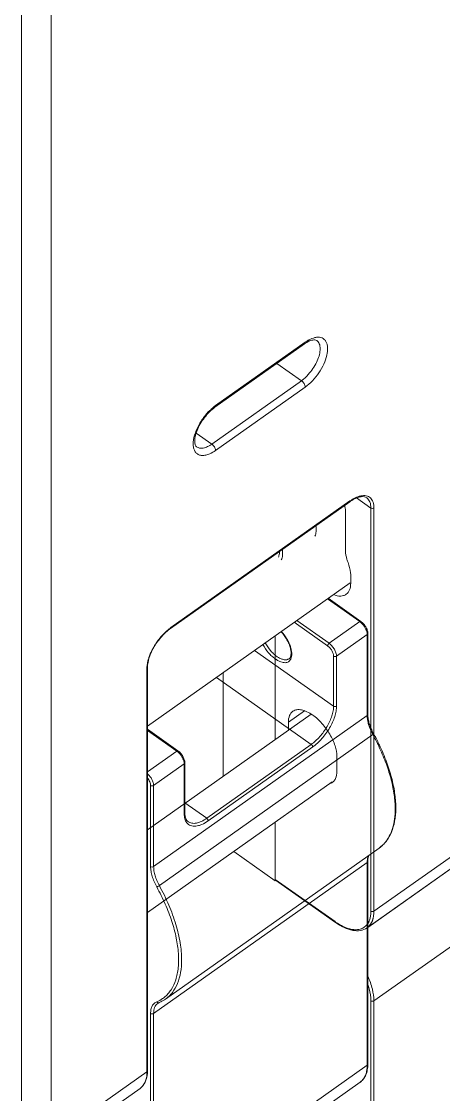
# Model space of a CAD drawing. Header units: millimetres. Extents: x 0 to 9253, y 0 to 2730.
# Drawn here: x 8893.1 to 8933.1, y 1182.8 to 1284.4 of the extents above; entities that cross this region are included whole.
import ezdxf

# ---------------------------------------------------------------- set-up
doc = ezdxf.new("R2010")
doc.units = ezdxf.units.MM
doc.layers.get('0').update_dxf_attribs({"lineweight": 13})

msp = doc.modelspace()

# ---------------------------------------------------------------- linework, layer by layer
at = {"color": 7, "linetype": 'Continuous'}
for p, q in [((8893.14, 1538.48), (8893.14, 1175.73)), ((8893.14, 1538.48), (8893.14, 1175.73)), ((8895.97, 1178.56), (8895.97, 1535.65)), ((8895.97, 1535.65), (8895.97, 1178.56)), ((8895.97, 1535.65), (8895.97, 1178.56)), ((8911.53, 1248.04), (8920.01, 1254.04)), ((8911.53, 1248.04), (8920.01, 1254.04)), ((8911.46, 1247.88), (8919.95, 1253.88)), ((8911.46, 1247.88), (8919.95, 1253.88)), ((8919.66, 1250.4), (8917.34, 1252.04)), ((8919.66, 1250.4), (8917.34, 1252.04)), ((8911.17, 1244.4), (8919.66, 1250.4)), ((8911.17, 1244.4), (8919.66, 1250.4)), ((8920.01, 1249.8), (8911.53, 1243.8)), ((8920.01, 1249.8), (8911.53, 1243.8)), ((8909.7, 1245.44), (8911.17, 1244.4)), ((8909.7, 1245.44), (8911.17, 1244.4)), ((8907.26, 1226.94), (8924.23, 1238.94)), ((8907.26, 1226.94), (8924.23, 1238.94)), ((8907.28, 1227.01), (8924.25, 1239.01)), ((8907.28, 1227.01), (8924.25, 1239.01)), ((8924.88, 1239.3), (8926.23, 1238.34)), ((8926.23, 1238.34), (8924.88, 1239.3)), ((8923.83, 1237.92), (8923.83, 1234.31)), ((8923.83, 1234.31), (8923.83, 1237.92)), ((8926.23, 1200.16), (8926.23, 1238.34)), ((8926.23, 1217.49), (8926.23, 1238.34)), ((8926.52, 1238.34), (8926.52, 1200.16)), ((8926.52, 1238.34), (8926.52, 1216.91)), ((8924.32, 1231.21), (8924.32, 1231.92)), ((8924.32, 1231.92), (8924.32, 1231.21)), ((8905.08, 1217.69), (8924.28, 1231.27)), ((8905.08, 1217.69), (8924.28, 1231.27)), ((8925.17, 1227.58), (8922.12, 1229.74)), ((8922.19, 1229.79), (8925.29, 1227.6)), ((8919.22, 1227.69), (8922.27, 1225.53)), ((8922.13, 1225.28), (8918.98, 1227.52)), ((8922.27, 1225.53), (8925.17, 1227.58)), ((8925.87, 1226.49), (8925.85, 1226.61)), ((8917.18, 1216.44), (8917.18, 1226.25)), ((8925.88, 1226.37), (8922.98, 1224.32)), ((8925.88, 1226.37), (8925.87, 1226.49)), ((8925.88, 1218.68), (8925.88, 1226.37)), ((8925.94, 1226.47), (8925.94, 1218.78)), ((8915.22, 1224.86), (8922.7, 1219.58)), ((8922.7, 1219.58), (8922.7, 1224.32)), ((8922.98, 1224.32), (8922.98, 1219.58)), ((8905.02, 1184.96), (8905.02, 1223.14)), ((8905.02, 1184.96), (8905.02, 1223.14)), ((8905.08, 1223.24), (8905.08, 1185.06)), ((8905.08, 1223.24), (8905.08, 1185.06)), ((8912.23, 1222.75), (8912.23, 1212.94)), ((8920.58, 1215.96), (8911.6, 1222.3)), ((8905.08, 1207.88), (8920.56, 1218.83)), ((8905.66, 1204.38), (8925.88, 1218.68)), ((8919.95, 1219.14), (8918.42, 1218.06)), ((8918.42, 1217.32), (8918.42, 1218.06)), ((8907.96, 1215.35), (8905.08, 1217.39)), ((8907.85, 1215.33), (8905.08, 1217.28)), ((8906.2, 1202.58), (8926.42, 1216.88)), ((8910.68, 1208.96), (8920.58, 1215.96)), ((8920.72, 1215.72), (8910.82, 1208.72)), ((8905.08, 1213.37), (8907.85, 1215.33)), ((8923.02, 1214.81), (8923.02, 1213.4)), ((8908.56, 1214.12), (8905.66, 1212.07)), ((8908.55, 1214.24), (8908.52, 1214.36)), ((8908.56, 1214.12), (8908.55, 1214.24)), ((8908.56, 1209.38), (8908.56, 1214.12)), ((8908.61, 1209.48), (8908.61, 1214.22)), ((8905.08, 1200.04), (8922.57, 1212.41)), ((8905.37, 1204.38), (8905.37, 1212.07)), ((8905.66, 1212.07), (8905.66, 1204.38)), ((8908.61, 1210.42), (8910.68, 1208.96)), ((8917.18, 1203.02), (8917.18, 1208.6)), ((8926.52, 1200.16), (8935.57, 1206.56)), ((8926.52, 1200.16), (8935.57, 1206.56)), ((8927.01, 1206.13), (8906.78, 1191.83)), ((8917.18, 1203.02), (8913.24, 1205.81)), ((8935.57, 1205.44), (8925.87, 1198.58)), ((8935.57, 1205.44), (8925.94, 1198.63)), ((8926.23, 1200.16), (8926.23, 1205.59)), ((8926.52, 1205.79), (8926.52, 1200.16)), ((8925.88, 1204.78), (8905.66, 1190.48)), ((8925.88, 1185.57), (8925.88, 1204.78)), ((8925.94, 1204.88), (8925.94, 1185.67)), ((8917.18, 1203.17), (8922.84, 1199.17)), ((8917.24, 1203.06), (8917.18, 1203.02)), ((8922.87, 1199.1), (8917.21, 1203.1)), ((8935.57, 1198.07), (8926.52, 1191.67)), ((8926.23, 1145.71), (8926.23, 1191.67)), ((8926.52, 1145.71), (8926.52, 1191.67)), ((8905.37, 1171.27), (8905.37, 1190.48)), ((8905.66, 1190.48), (8905.66, 1171.27)), ((8905.02, 1184.96), (8895.97, 1178.56)), ((8895.97, 1178.56), (8905.02, 1184.96)), ((8905.66, 1171.27), (8925.88, 1185.57)), ((8925.23, 1183.98), (8905.08, 1169.73)), ((8904.37, 1183.38), (8895.32, 1176.98)), ((8904.37, 1183.38), (8895.32, 1176.98))]:
    msp.add_line(p, q, dxfattribs=at)
for centre, radius, start, end in [((8924.37, 1226.45), 1.39, 51.5287, 54.6815), ((8924.29, 1226.34), 1.53, 49.1041, 51.528), ((8918.77, 1226.29), 2.75, 234.7268, 237.1111), ((8918.77, 1226.33), 2.5, 234.7268, 237.1111), ((8907.36, 1223.14), 2.34, 177.5332, 179.9788), ((8907.36, 1223.14), 2.34, 177.5332, 179.9788), ((8931.35, 1219.58), 5.62, 208.3335, 208.7004), ((8907.05, 1214.2), 1.39, 51.5287, 54.6815), ((8906.96, 1214.09), 1.53, 49.1041, 51.528), ((8909.49, 1209.07), 0.879, 216.2518, 219.8854), ((8925.3, 1208.55), 2.95, 305.2697, 312.1332), ((8925.26, 1208.6), 3.02, 312.1387, 316.4362), ((8925.2, 1208.65), 3.1, 316.4328, 319.191), ((8927.9, 1204.78), 2.02, 177.0616, 180.0123), ((8926.35, 1204.13), 6.08, 234.7349, 235.2772), ((8924.51, 1185.01), 1.26, 305.2726, 312.2107)]:
    msp.add_arc(centre, radius, start, end, dxfattribs=at)
for points, knots in [([(8921.1, 1254.21), (8921, 1254.28), (8920.71, 1254.27), (8920.33, 1254.13), (8920.08, 1253.97), (8919.95, 1253.88)], [0, 0, 0, 0, 0.306916, 0.609388, 1, 1, 1, 1]), ([(8921.1, 1254.21), (8921, 1254.28), (8920.71, 1254.27), (8920.33, 1254.13), (8920.08, 1253.97), (8919.95, 1253.88)], [0, 0, 0, 0, 0.306916, 0.609388, 1, 1, 1, 1]), ([(8919.95, 1253.88), (8919.96, 1253.89), (8920, 1253.93), (8920.01, 1253.99), (8920.01, 1254.04)], [0, 0, 0, 0, 0.221722, 1, 1, 1, 1]), ([(8919.95, 1253.88), (8919.96, 1253.89), (8920, 1253.93), (8920.01, 1253.99), (8920.01, 1254.04)], [0, 0, 0, 0, 0.221722, 1, 1, 1, 1]), ([(8920.01, 1249.8), (8920.26, 1249.97), (8920.73, 1250.39), (8921.32, 1251.13), (8921.79, 1251.94), (8922.08, 1252.76), (8922.16, 1253.4), (8922.09, 1253.85), (8921.99, 1254.11), (8921.83, 1254.32), (8921.54, 1254.51), (8921.26, 1254.53), (8921.08, 1254.51)], [0, 0, 0, 0, 0.148763, 0.308556, 0.466822, 0.611449, 0.733156, 0.784455, 0.829994, 0.871551, 0.911886, 1, 1, 1, 1]), ([(8920.01, 1249.8), (8920.26, 1249.97), (8920.73, 1250.39), (8921.32, 1251.13), (8921.79, 1251.94), (8922.08, 1252.76), (8922.16, 1253.4), (8922.09, 1253.85), (8921.99, 1254.11), (8921.83, 1254.32), (8921.54, 1254.51), (8921.26, 1254.53), (8921.08, 1254.51)], [0, 0, 0, 0, 0.148763, 0.308556, 0.466822, 0.611449, 0.733156, 0.784455, 0.829994, 0.871551, 0.911886, 1, 1, 1, 1]), ([(8920.39, 1254.27), (8920.36, 1254.26), (8920.23, 1254.18), (8920.1, 1254.1), (8920.01, 1254.04)], [0, 0, 0, 0, 0.24144, 1, 1, 1, 1]), ([(8920.39, 1254.27), (8920.36, 1254.26), (8920.23, 1254.18), (8920.1, 1254.1), (8920.01, 1254.04)], [0, 0, 0, 0, 0.24144, 1, 1, 1, 1]), ([(8921.08, 1254.51), (8921.03, 1254.5), (8920.79, 1254.45), (8920.56, 1254.36), (8920.39, 1254.27)], [0, 0, 0, 0, 0.227054, 1, 1, 1, 1]), ([(8921.08, 1254.51), (8921.03, 1254.5), (8920.79, 1254.45), (8920.56, 1254.36), (8920.39, 1254.27)], [0, 0, 0, 0, 0.227054, 1, 1, 1, 1]), ([(8921.43, 1253.42), (8921.43, 1253.58), (8921.39, 1253.88), (8921.21, 1254.13), (8921.1, 1254.21)], [0, 0, 0, 0, 0.549302, 1, 1, 1, 1]), ([(8921.43, 1253.42), (8921.43, 1253.58), (8921.39, 1253.88), (8921.21, 1254.13), (8921.1, 1254.21)], [0, 0, 0, 0, 0.549302, 1, 1, 1, 1]), ([(8920.43, 1251.13), (8920.73, 1251.48), (8921.09, 1252.05), (8921.37, 1252.85), (8921.43, 1253.24), (8921.43, 1253.42)], [0, 0, 0, 0, 0.540837, 0.787063, 1, 1, 1, 1]), ([(8920.43, 1251.13), (8920.73, 1251.48), (8921.09, 1252.05), (8921.37, 1252.85), (8921.43, 1253.24), (8921.43, 1253.42)], [0, 0, 0, 0, 0.540837, 0.787063, 1, 1, 1, 1]), ([(8919.66, 1250.4), (8919.73, 1250.45), (8920.01, 1250.66), (8920.26, 1250.92), (8920.43, 1251.13)], [0, 0, 0, 0, 0.236629, 1, 1, 1, 1]), ([(8919.66, 1250.4), (8919.73, 1250.45), (8920.01, 1250.66), (8920.26, 1250.92), (8920.43, 1251.13)], [0, 0, 0, 0, 0.236629, 1, 1, 1, 1]), ([(8920.01, 1249.8), (8920.01, 1249.91), (8919.92, 1250.14), (8919.76, 1250.33), (8919.66, 1250.4)], [0, 0, 0, 0, 0.474671, 1, 1, 1, 1]), ([(8920.01, 1249.8), (8920.01, 1249.91), (8919.92, 1250.14), (8919.76, 1250.33), (8919.66, 1250.4)], [0, 0, 0, 0, 0.474671, 1, 1, 1, 1]), ([(8911.53, 1248.04), (8911.49, 1248.02), (8911.36, 1247.92), (8911.24, 1247.82), (8911.15, 1247.74)], [0, 0, 0, 0, 0.242558, 1, 1, 1, 1]), ([(8911.53, 1248.04), (8911.49, 1248.02), (8911.36, 1247.92), (8911.24, 1247.82), (8911.15, 1247.74)], [0, 0, 0, 0, 0.242558, 1, 1, 1, 1]), ([(8911.53, 1248.04), (8911.53, 1248.02), (8911.52, 1247.96), (8911.49, 1247.9), (8911.46, 1247.88)], [0, 0, 0, 0, 0.292535, 1, 1, 1, 1]), ([(8911.53, 1248.04), (8911.53, 1248.02), (8911.52, 1247.96), (8911.49, 1247.9), (8911.46, 1247.88)], [0, 0, 0, 0, 0.292535, 1, 1, 1, 1]), ([(8910.46, 1247), (8910.25, 1246.73), (8909.89, 1246.17), (8909.63, 1245.55), (8909.54, 1245.24)], [0, 0, 0, 0, 0.516685, 1, 1, 1, 1]), ([(8910.46, 1247), (8910.25, 1246.73), (8909.89, 1246.17), (8909.63, 1245.55), (8909.54, 1245.24)], [0, 0, 0, 0, 0.516685, 1, 1, 1, 1]), ([(8911.46, 1247.88), (8911.28, 1247.75), (8910.93, 1247.45), (8910.46, 1246.92), (8910.06, 1246.32), (8909.76, 1245.7), (8909.58, 1245.12), (8909.54, 1244.68), (8909.57, 1244.41), (8909.62, 1244.25), (8909.68, 1244.16), (8909.73, 1244.13)], [0, 0, 0, 0, 0.14926, 0.312368, 0.478348, 0.636636, 0.776597, 0.887642, 0.929496, 0.960794, 1, 1, 1, 1]), ([(8911.46, 1247.88), (8911.28, 1247.75), (8910.93, 1247.45), (8910.46, 1246.92), (8910.06, 1246.32), (8909.76, 1245.7), (8909.58, 1245.12), (8909.54, 1244.68), (8909.57, 1244.41), (8909.62, 1244.25), (8909.68, 1244.16), (8909.73, 1244.13)], [0, 0, 0, 0, 0.14926, 0.312368, 0.478348, 0.636636, 0.776597, 0.887642, 0.929496, 0.960794, 1, 1, 1, 1]), ([(8911.15, 1247.74), (8911.09, 1247.68), (8910.84, 1247.46), (8910.62, 1247.2), (8910.46, 1247)], [0, 0, 0, 0, 0.243118, 1, 1, 1, 1]), ([(8911.15, 1247.74), (8911.09, 1247.68), (8910.84, 1247.46), (8910.62, 1247.2), (8910.46, 1247)], [0, 0, 0, 0, 0.243118, 1, 1, 1, 1]), ([(8909.54, 1245.24), (8909.45, 1244.95), (8909.37, 1244.51), (8909.44, 1243.97), (8909.58, 1243.66), (8909.8, 1243.44), (8910.09, 1243.32), (8910.44, 1243.31), (8910.67, 1243.37), (8910.79, 1243.41)], [0, 0, 0, 0, 0.313013, 0.441168, 0.552412, 0.653754, 0.75589, 0.86914, 1, 1, 1, 1]), ([(8909.54, 1245.24), (8909.45, 1244.95), (8909.37, 1244.51), (8909.44, 1243.97), (8909.58, 1243.66), (8909.8, 1243.44), (8910.09, 1243.32), (8910.44, 1243.31), (8910.67, 1243.37), (8910.79, 1243.41)], [0, 0, 0, 0, 0.313013, 0.441168, 0.552412, 0.653754, 0.75589, 0.86914, 1, 1, 1, 1]), ([(8909.73, 1244.13), (8909.81, 1244.07), (8910.02, 1243.99), (8910.39, 1244.01), (8910.78, 1244.15), (8911.04, 1244.31), (8911.17, 1244.4)], [0, 0, 0, 0, 0.195685, 0.419998, 0.68823, 1, 1, 1, 1]), ([(8909.73, 1244.13), (8909.81, 1244.07), (8910.02, 1243.99), (8910.39, 1244.01), (8910.78, 1244.15), (8911.04, 1244.31), (8911.17, 1244.4)], [0, 0, 0, 0, 0.195685, 0.419998, 0.68823, 1, 1, 1, 1]), ([(8911.17, 1244.4), (8911.27, 1244.33), (8911.43, 1244.14), (8911.53, 1243.91), (8911.53, 1243.8)], [0, 0, 0, 0, 0.525329, 1, 1, 1, 1]), ([(8911.17, 1244.4), (8911.27, 1244.33), (8911.43, 1244.14), (8911.53, 1243.91), (8911.53, 1243.8)], [0, 0, 0, 0, 0.525329, 1, 1, 1, 1]), ([(8910.79, 1243.41), (8910.85, 1243.43), (8911.11, 1243.53), (8911.35, 1243.67), (8911.53, 1243.8)], [0, 0, 0, 0, 0.230593, 1, 1, 1, 1]), ([(8910.79, 1243.41), (8910.85, 1243.43), (8911.11, 1243.53), (8911.35, 1243.67), (8911.53, 1243.8)], [0, 0, 0, 0, 0.230593, 1, 1, 1, 1]), ([(8924.55, 1239.15), (8924.53, 1239.14), (8924.42, 1239.07), (8924.31, 1239), (8924.23, 1238.94)], [0, 0, 0, 0, 0.241421, 1, 1, 1, 1]), ([(8924.55, 1239.15), (8924.53, 1239.14), (8924.42, 1239.07), (8924.31, 1239), (8924.23, 1238.94)], [0, 0, 0, 0, 0.241421, 1, 1, 1, 1]), ([(8924.23, 1238.94), (8924.23, 1238.95), (8924.25, 1238.96), (8924.25, 1238.99), (8924.25, 1239.01)], [0, 0, 0, 0, 0.221722, 1, 1, 1, 1]), ([(8924.23, 1238.94), (8924.23, 1238.95), (8924.25, 1238.96), (8924.25, 1238.99), (8924.25, 1239.01)], [0, 0, 0, 0, 0.221722, 1, 1, 1, 1]), ([(8924.61, 1239.23), (8924.58, 1239.22), (8924.46, 1239.15), (8924.34, 1239.07), (8924.25, 1239.01)], [0, 0, 0, 0, 0.242417, 1, 1, 1, 1]), ([(8924.61, 1239.23), (8924.58, 1239.22), (8924.46, 1239.15), (8924.34, 1239.07), (8924.25, 1239.01)], [0, 0, 0, 0, 0.242417, 1, 1, 1, 1]), ([(8925.84, 1239.29), (8925.78, 1239.34), (8925.6, 1239.42), (8925.29, 1239.42), (8924.93, 1239.34), (8924.68, 1239.22), (8924.55, 1239.15)], [0, 0, 0, 0, 0.18402, 0.403585, 0.675132, 1, 1, 1, 1]), ([(8925.84, 1239.29), (8925.78, 1239.34), (8925.6, 1239.42), (8925.29, 1239.42), (8924.93, 1239.34), (8924.68, 1239.22), (8924.55, 1239.15)], [0, 0, 0, 0, 0.18402, 0.403585, 0.675132, 1, 1, 1, 1]), ([(8925.28, 1239.49), (8925.23, 1239.48), (8925, 1239.42), (8924.78, 1239.32), (8924.61, 1239.23)], [0, 0, 0, 0, 0.229867, 1, 1, 1, 1]), ([(8925.28, 1239.49), (8925.23, 1239.48), (8925, 1239.42), (8924.78, 1239.32), (8924.61, 1239.23)], [0, 0, 0, 0, 0.229867, 1, 1, 1, 1]), ([(8926.52, 1238.34), (8926.52, 1238.53), (8926.48, 1238.88), (8926.22, 1239.32), (8925.78, 1239.54), (8925.45, 1239.52), (8925.28, 1239.49)], [0, 0, 0, 0, 0.283787, 0.51903, 0.742668, 1, 1, 1, 1]), ([(8926.52, 1238.34), (8926.52, 1238.53), (8926.48, 1238.88), (8926.22, 1239.32), (8925.78, 1239.54), (8925.45, 1239.52), (8925.28, 1239.49)], [0, 0, 0, 0, 0.283787, 0.51903, 0.742668, 1, 1, 1, 1]), ([(8926.23, 1238.34), (8926.23, 1238.54), (8926.19, 1238.9), (8925.97, 1239.2), (8925.84, 1239.29)], [0, 0, 0, 0, 0.549675, 1, 1, 1, 1]), ([(8926.23, 1238.34), (8926.23, 1238.54), (8926.19, 1238.9), (8925.97, 1239.2), (8925.84, 1239.29)], [0, 0, 0, 0, 0.549675, 1, 1, 1, 1]), ([(8923.83, 1237.92), (8923.83, 1237.98), (8923.82, 1238.2), (8923.79, 1238.43), (8923.75, 1238.6)], [0, 0, 0, 0, 0.233893, 1, 1, 1, 1]), ([(8923.83, 1237.92), (8923.83, 1237.98), (8923.82, 1238.2), (8923.79, 1238.43), (8923.75, 1238.6)], [0, 0, 0, 0, 0.233893, 1, 1, 1, 1]), ([(8920.93, 1235.67), (8921, 1235.81), (8921.05, 1236.05), (8921.06, 1236.39), (8921.04, 1236.58), (8921.03, 1236.68)], [0, 0, 0, 0, 0.452442, 0.714106, 1, 1, 1, 1]), ([(8917.48, 1233.7), (8917.5, 1233.74), (8917.57, 1233.92), (8917.59, 1234.11), (8917.59, 1234.25)], [0, 0, 0, 0, 0.227357, 1, 1, 1, 1]), ([(8917.84, 1234.43), (8917.86, 1234.33), (8917.88, 1234.14), (8917.87, 1233.8), (8917.81, 1233.56), (8917.75, 1233.42)], [0, 0, 0, 0, 0.285894, 0.547558, 1, 1, 1, 1]), ([(8924.07, 1233.17), (8924.03, 1233.27), (8923.9, 1233.64), (8923.83, 1234.03), (8923.83, 1234.31)], [0, 0, 0, 0, 0.274049, 1, 1, 1, 1]), ([(8924.07, 1233.17), (8924.03, 1233.27), (8923.9, 1233.64), (8923.83, 1234.03), (8923.83, 1234.31)], [0, 0, 0, 0, 0.274049, 1, 1, 1, 1]), ([(8924.32, 1231.92), (8924.32, 1232.01), (8924.3, 1232.44), (8924.18, 1232.86), (8924.07, 1233.17)], [0, 0, 0, 0, 0.225319, 1, 1, 1, 1]), ([(8924.32, 1231.92), (8924.32, 1232.01), (8924.3, 1232.44), (8924.18, 1232.86), (8924.07, 1233.17)], [0, 0, 0, 0, 0.225319, 1, 1, 1, 1]), ([(8923.9, 1230.17), (8924.04, 1230.27), (8924.28, 1230.6), (8924.32, 1231), (8924.32, 1231.21)], [0, 0, 0, 0, 0.450426, 1, 1, 1, 1]), ([(8923.9, 1230.17), (8924.04, 1230.27), (8924.28, 1230.6), (8924.32, 1231), (8924.32, 1231.21)], [0, 0, 0, 0, 0.450426, 1, 1, 1, 1]), ([(8922.7, 1230.14), (8922.91, 1230.05), (8923.24, 1229.97), (8923.65, 1230.03), (8923.82, 1230.11), (8923.9, 1230.17)], [0, 0, 0, 0, 0.550537, 0.783193, 1, 1, 1, 1]), ([(8922.7, 1230.14), (8922.91, 1230.05), (8923.24, 1229.97), (8923.65, 1230.03), (8923.82, 1230.11), (8923.9, 1230.17)], [0, 0, 0, 0, 0.550537, 0.783193, 1, 1, 1, 1]), ([(8925.17, 1227.58), (8925.18, 1227.58), (8925.2, 1227.6), (8925.24, 1227.61), (8925.27, 1227.61), (8925.28, 1227.6), (8925.29, 1227.6)], [0, 0, 0, 0, 0.31177, 0.580002, 0.804315, 1, 1, 1, 1]), ([(8925.94, 1226.47), (8925.94, 1226.57), (8925.9, 1226.79), (8925.76, 1227.09), (8925.55, 1227.37), (8925.38, 1227.53), (8925.29, 1227.6)], [0, 0, 0, 0, 0.227808, 0.482521, 0.747686, 1, 1, 1, 1]), ([(8907.26, 1226.94), (8906.95, 1226.73), (8906.38, 1226.19), (8905.7, 1225.25), (8905.23, 1224.25), (8905.08, 1223.56), (8905.08, 1223.24)], [0, 0, 0, 0, 0.254192, 0.527093, 0.785792, 1, 1, 1, 1]), ([(8907.26, 1226.94), (8906.95, 1226.73), (8906.38, 1226.19), (8905.7, 1225.25), (8905.23, 1224.25), (8905.08, 1223.56), (8905.08, 1223.24)], [0, 0, 0, 0, 0.254192, 0.527093, 0.785792, 1, 1, 1, 1]), ([(8906.92, 1226.72), (8906.86, 1226.67), (8906.63, 1226.46), (8906.41, 1226.22), (8906.25, 1226.03)], [0, 0, 0, 0, 0.243052, 1, 1, 1, 1]), ([(8906.92, 1226.72), (8906.86, 1226.67), (8906.63, 1226.46), (8906.41, 1226.22), (8906.25, 1226.03)], [0, 0, 0, 0, 0.243052, 1, 1, 1, 1]), ([(8907.28, 1227.01), (8907.25, 1226.99), (8907.13, 1226.9), (8907.01, 1226.8), (8906.92, 1226.72)], [0, 0, 0, 0, 0.24329, 1, 1, 1, 1]), ([(8907.28, 1227.01), (8907.25, 1226.99), (8907.13, 1226.9), (8907.01, 1226.8), (8906.92, 1226.72)], [0, 0, 0, 0, 0.24329, 1, 1, 1, 1]), ([(8907.28, 1227.01), (8907.28, 1227), (8907.28, 1226.98), (8907.27, 1226.95), (8907.26, 1226.94)], [0, 0, 0, 0, 0.292535, 1, 1, 1, 1]), ([(8907.28, 1227.01), (8907.28, 1227), (8907.28, 1226.98), (8907.27, 1226.95), (8907.26, 1226.94)], [0, 0, 0, 0, 0.292535, 1, 1, 1, 1]), ([(8917.73, 1226.63), (8917.83, 1226.52), (8918.03, 1226.27), (8918.28, 1225.88), (8918.48, 1225.48), (8918.62, 1225.09), (8918.68, 1224.73), (8918.68, 1224.47), (8918.64, 1224.3), (8918.6, 1224.2), (8918.55, 1224.12), (8918.5, 1224.08), (8918.48, 1224.07)], [0, 0, 0, 0, 0.162745, 0.326409, 0.484147, 0.629431, 0.756397, 0.860267, 0.902882, 0.939574, 0.971346, 1, 1, 1, 1]), ([(8918.64, 1224.03), (8918.72, 1224.19), (8918.76, 1224.49), (8918.7, 1224.89), (8918.61, 1225.25), (8918.46, 1225.61), (8918.19, 1226.1), (8917.94, 1226.44), (8917.75, 1226.65)], [0, 0, 0, 0, 0.184564, 0.298422, 0.425253, 0.5625, 0.706753, 1, 1, 1, 1]), ([(8925.85, 1226.61), (8925.82, 1226.69), (8925.76, 1226.85), (8925.64, 1227.09), (8925.48, 1227.3), (8925.35, 1227.43), (8925.28, 1227.49)], [0, 0, 0, 0, 0.235921, 0.490549, 0.749978, 1, 1, 1, 1]), ([(8906.25, 1226.03), (8906.15, 1225.9), (8905.76, 1225.38), (8905.44, 1224.8), (8905.27, 1224.35)], [0, 0, 0, 0, 0.255588, 1, 1, 1, 1]), ([(8906.25, 1226.03), (8906.15, 1225.9), (8905.76, 1225.38), (8905.44, 1224.8), (8905.27, 1224.35)], [0, 0, 0, 0, 0.255588, 1, 1, 1, 1]), ([(8916.23, 1225.58), (8916.37, 1225.32), (8916.61, 1224.95), (8917, 1224.54), (8917.22, 1224.36), (8917.32, 1224.28)], [0, 0, 0, 0, 0.513966, 0.765058, 1, 1, 1, 1]), ([(8925.94, 1226.47), (8925.94, 1226.45), (8925.93, 1226.41), (8925.9, 1226.38), (8925.88, 1226.37)], [0, 0, 0, 0, 0.471076, 1, 1, 1, 1]), ([(8916.01, 1225.42), (8916.15, 1225.14), (8916.42, 1224.75), (8916.84, 1224.31), (8917.07, 1224.13), (8917.18, 1224.04)], [0, 0, 0, 0, 0.514576, 0.765262, 1, 1, 1, 1]), ([(8922.13, 1225.28), (8922.13, 1225.31), (8922.14, 1225.35), (8922.18, 1225.44), (8922.23, 1225.5), (8922.27, 1225.53)], [0, 0, 0, 0, 0.218266, 0.476673, 1, 1, 1, 1]), ([(8922.13, 1225.28), (8922.21, 1225.23), (8922.36, 1225.09), (8922.54, 1224.85), (8922.66, 1224.58), (8922.7, 1224.4), (8922.7, 1224.32)], [0, 0, 0, 0, 0.253701, 0.524646, 0.782308, 1, 1, 1, 1]), ([(8922.27, 1225.53), (8922.37, 1225.46), (8922.56, 1225.28), (8922.78, 1224.98), (8922.91, 1224.69), (8922.97, 1224.47), (8922.98, 1224.37), (8922.98, 1224.32)], [0, 0, 0, 0, 0.253534, 0.524315, 0.78182, 0.897195, 1, 1, 1, 1]), ([(8905.27, 1224.35), (8905.23, 1224.25), (8905.11, 1223.9), (8905.03, 1223.52), (8905.02, 1223.24)], [0, 0, 0, 0, 0.271007, 1, 1, 1, 1]), ([(8905.27, 1224.35), (8905.23, 1224.25), (8905.11, 1223.9), (8905.03, 1223.52), (8905.02, 1223.24)], [0, 0, 0, 0, 0.271007, 1, 1, 1, 1]), ([(8917.28, 1223.98), (8917.42, 1223.89), (8917.62, 1223.78), (8917.91, 1223.7), (8918.11, 1223.69), (8918.28, 1223.71), (8918.43, 1223.78), (8918.56, 1223.89), (8918.62, 1223.98), (8918.64, 1224.03)], [0, 0, 0, 0, 0.315956, 0.452334, 0.574748, 0.685729, 0.789611, 0.8923, 1, 1, 1, 1]), ([(8917.41, 1224.23), (8917.51, 1224.16), (8917.7, 1224.06), (8917.99, 1223.97), (8918.22, 1223.96), (8918.38, 1224.01), (8918.45, 1224.04), (8918.48, 1224.07)], [0, 0, 0, 0, 0.308741, 0.574428, 0.799581, 0.901573, 1, 1, 1, 1]), ([(8905.08, 1223.24), (8905.08, 1223.22), (8905.06, 1223.18), (8905.03, 1223.15), (8905.02, 1223.14)], [0, 0, 0, 0, 0.724037, 1, 1, 1, 1]), ([(8905.08, 1223.24), (8905.08, 1223.22), (8905.06, 1223.18), (8905.03, 1223.15), (8905.02, 1223.14)], [0, 0, 0, 0, 0.724037, 1, 1, 1, 1]), ([(8920.58, 1215.96), (8920.72, 1216.06), (8921.01, 1216.29), (8921.4, 1216.69), (8921.76, 1217.14), (8922.08, 1217.63), (8922.35, 1218.13), (8922.54, 1218.63), (8922.67, 1219.12), (8922.7, 1219.43), (8922.7, 1219.58)], [0, 0, 0, 0, 0.122837, 0.253629, 0.388777, 0.524463, 0.656785, 0.782079, 0.897247, 1, 1, 1, 1]), ([(8920.72, 1215.72), (8920.87, 1215.82), (8921.18, 1216.07), (8921.6, 1216.5), (8921.98, 1216.98), (8922.32, 1217.5), (8922.61, 1218.04), (8922.82, 1218.57), (8922.95, 1219.08), (8922.98, 1219.42), (8922.98, 1219.58)], [0, 0, 0, 0, 0.122834, 0.253625, 0.388772, 0.524457, 0.656778, 0.782073, 0.897244, 1, 1, 1, 1]), ([(8918.84, 1219.09), (8918.7, 1218.99), (8918.47, 1218.66), (8918.42, 1218.27), (8918.42, 1218.06)], [0, 0, 0, 0, 0.450318, 1, 1, 1, 1]), ([(8920.72, 1218.73), (8920.55, 1218.85), (8920.21, 1219.06), (8919.7, 1219.24), (8919.23, 1219.27), (8918.95, 1219.17), (8918.84, 1219.09)], [0, 0, 0, 0, 0.312084, 0.579934, 0.804197, 1, 1, 1, 1]), ([(8923.02, 1214.81), (8923.02, 1215.15), (8922.86, 1215.89), (8922.37, 1216.95), (8921.65, 1217.94), (8921.04, 1218.51), (8920.72, 1218.73)], [0, 0, 0, 0, 0.217692, 0.475355, 0.7463, 1, 1, 1, 1]), ([(8925.88, 1218.68), (8925.9, 1218.69), (8925.93, 1218.72), (8925.94, 1218.76), (8925.94, 1218.78)], [0, 0, 0, 0, 0.528924, 1, 1, 1, 1]), ([(8926.4, 1216.91), (8926.24, 1217.21), (8926.05, 1217.66), (8925.91, 1218.26), (8925.88, 1218.54), (8925.88, 1218.68)], [0, 0, 0, 0, 0.540191, 0.782291, 1, 1, 1, 1]), ([(8925.94, 1218.78), (8925.94, 1218.64), (8925.97, 1218.35), (8926.08, 1217.9), (8926.25, 1217.43), (8926.4, 1217.12), (8926.49, 1216.96)], [0, 0, 0, 0, 0.212898, 0.454268, 0.718792, 1, 1, 1, 1]), ([(8926.42, 1216.88), (8926.44, 1216.9), (8926.47, 1216.92), (8926.49, 1216.94), (8926.49, 1216.96), (8926.49, 1216.96)], [0, 0, 0, 0, 0.685346, 0.887959, 1, 1, 1, 1]), ([(8927.06, 1215.61), (8927.01, 1215.72), (8926.81, 1216.15), (8926.59, 1216.57), (8926.42, 1216.88)], [0, 0, 0, 0, 0.24746, 1, 1, 1, 1]), ([(8927.15, 1215.65), (8927.1, 1215.76), (8926.89, 1216.2), (8926.67, 1216.64), (8926.49, 1216.96)], [0, 0, 0, 0, 0.247434, 1, 1, 1, 1]), ([(8920.72, 1215.72), (8920.72, 1215.74), (8920.71, 1215.78), (8920.67, 1215.87), (8920.62, 1215.93), (8920.58, 1215.96)], [0, 0, 0, 0, 0.218267, 0.476674, 1, 1, 1, 1]), ([(8927.01, 1206.13), (8927.13, 1206.22), (8927.38, 1206.43), (8927.81, 1206.91), (8928.23, 1207.65), (8928.52, 1208.71), (8928.62, 1209.92), (8928.53, 1211.24), (8928.25, 1212.66), (8927.79, 1214.15), (8927.38, 1215.15), (8927.15, 1215.65)], [0, 0, 0, 0, 0.045794, 0.0922, 0.189113, 0.295028, 0.412453, 0.542383, 0.684553, 0.837718, 1, 1, 1, 1]), ([(8928.53, 1209.85), (8928.53, 1210.29), (8928.46, 1211.22), (8928.17, 1212.63), (8927.71, 1214.12), (8927.29, 1215.11), (8927.06, 1215.61)], [0, 0, 0, 0, 0.220584, 0.462541, 0.723493, 1, 1, 1, 1]), ([(8907.85, 1215.33), (8907.86, 1215.33), (8907.88, 1215.35), (8907.91, 1215.36), (8907.94, 1215.36), (8907.96, 1215.35), (8907.96, 1215.35)], [0, 0, 0, 0, 0.31177, 0.580002, 0.804315, 1, 1, 1, 1]), ([(8907.96, 1215.35), (8908.06, 1215.28), (8908.23, 1215.12), (8908.43, 1214.84), (8908.57, 1214.54), (8908.61, 1214.32), (8908.61, 1214.22)], [0, 0, 0, 0, 0.252325, 0.517493, 0.772203, 1, 1, 1, 1]), ([(8908.52, 1214.36), (8908.5, 1214.44), (8908.44, 1214.6), (8908.31, 1214.84), (8908.15, 1215.05), (8908.03, 1215.18), (8907.96, 1215.24)], [0, 0, 0, 0, 0.235921, 0.490549, 0.749978, 1, 1, 1, 1]), ([(8908.61, 1214.22), (8908.61, 1214.2), (8908.6, 1214.16), (8908.57, 1214.13), (8908.56, 1214.12)], [0, 0, 0, 0, 0.471076, 1, 1, 1, 1]), ([(8922.79, 1212.56), (8922.83, 1212.61), (8922.97, 1212.87), (8923.02, 1213.17), (8923.02, 1213.4)], [0, 0, 0, 0, 0.22292, 1, 1, 1, 1]), ([(8905.08, 1213.17), (8905.16, 1213.1), (8905.32, 1212.93), (8905.5, 1212.65), (8905.62, 1212.36), (8905.66, 1212.16), (8905.66, 1212.07)], [0, 0, 0, 0, 0.26403, 0.533783, 0.785643, 1, 1, 1, 1]), ([(8905.08, 1212.77), (8905.17, 1212.66), (8905.27, 1212.49), (8905.36, 1212.24), (8905.37, 1212.12), (8905.37, 1212.07)], [0, 0, 0, 0, 0.541476, 0.786907, 1, 1, 1, 1]), ([(8908.56, 1209.38), (8908.57, 1209.39), (8908.6, 1209.42), (8908.61, 1209.46), (8908.61, 1209.48)], [0, 0, 0, 0, 0.528924, 1, 1, 1, 1]), ([(8908.56, 1209.38), (8908.56, 1209.3), (8908.56, 1209.14), (8908.62, 1208.86), (8908.7, 1208.66), (8908.78, 1208.55)], [0, 0, 0, 0, 0.281669, 0.541105, 1, 1, 1, 1]), ([(8908.61, 1209.48), (8908.61, 1209.38), (8908.63, 1209.2), (8908.69, 1208.95), (8908.8, 1208.76), (8908.89, 1208.66), (8908.95, 1208.63)], [0, 0, 0, 0, 0.310206, 0.574654, 0.799987, 1, 1, 1, 1]), ([(8927.55, 1206.62), (8927.71, 1206.82), (8928.01, 1207.26), (8928.31, 1208.02), (8928.5, 1208.9), (8928.53, 1209.53), (8928.53, 1209.85)], [0, 0, 0, 0, 0.220192, 0.457152, 0.716155, 1, 1, 1, 1]), ([(8908.82, 1208.51), (8908.86, 1208.45), (8908.97, 1208.35), (8909.17, 1208.25), (8909.4, 1208.2), (8909.66, 1208.21), (8909.93, 1208.26), (8910.34, 1208.41), (8910.63, 1208.58), (8910.82, 1208.72)], [0, 0, 0, 0, 0.099154, 0.198469, 0.303127, 0.417252, 0.543398, 0.682767, 1, 1, 1, 1]), ([(8908.95, 1208.63), (8908.99, 1208.59), (8909.1, 1208.54), (8909.29, 1208.49), (8909.49, 1208.47), (8909.8, 1208.51), (8910.21, 1208.66), (8910.52, 1208.84), (8910.68, 1208.96)], [0, 0, 0, 0, 0.096353, 0.196653, 0.304221, 0.421374, 0.688435, 1, 1, 1, 1]), ([(8910.68, 1208.96), (8910.72, 1208.93), (8910.77, 1208.87), (8910.81, 1208.78), (8910.82, 1208.74), (8910.82, 1208.72)], [0, 0, 0, 0, 0.523326, 0.781733, 1, 1, 1, 1]), ([(8925.88, 1204.88), (8925.89, 1204.94), (8925.9, 1205.12), (8925.96, 1205.31), (8926.02, 1205.44)], [0, 0, 0, 0, 0.272898, 1, 1, 1, 1]), ([(8925.94, 1204.88), (8925.94, 1204.99), (8925.95, 1205.19), (8926.01, 1205.38), (8926.05, 1205.46)], [0, 0, 0, 0, 0.545049, 1, 1, 1, 1]), ([(8905.37, 1204.38), (8905.37, 1204.23), (8905.4, 1203.92), (8905.52, 1203.45), (8905.7, 1202.95), (8905.86, 1202.63), (8905.95, 1202.46)], [0, 0, 0, 0, 0.217279, 0.459237, 0.721976, 1, 1, 1, 1]), ([(8905.66, 1204.38), (8905.66, 1204.24), (8905.68, 1203.95), (8905.79, 1203.51), (8905.96, 1203.04), (8906.11, 1202.74), (8906.2, 1202.58)], [0, 0, 0, 0, 0.217279, 0.459237, 0.721976, 1, 1, 1, 1]), ([(8925.94, 1204.88), (8925.94, 1204.86), (8925.93, 1204.82), (8925.9, 1204.79), (8925.88, 1204.78)], [0, 0, 0, 0, 0.471076, 1, 1, 1, 1]), ([(8906.2, 1202.58), (8906.16, 1202.55), (8906.09, 1202.52), (8906.01, 1202.48), (8905.97, 1202.47), (8905.95, 1202.46)], [0, 0, 0, 0, 0.550067, 0.80653, 1, 1, 1, 1]), ([(8905.95, 1202.46), (8906.24, 1201.93), (8906.77, 1200.86), (8907.4, 1199.24), (8907.82, 1197.67), (8908.04, 1196.21), (8908.03, 1195.06), (8907.91, 1194.23), (8907.73, 1193.51), (8907.43, 1192.86), (8907.02, 1192.32), (8906.79, 1192.1), (8906.66, 1192)], [0, 0, 0, 0, 0.16321, 0.318657, 0.463634, 0.59606, 0.714771, 0.76903, 0.820058, 0.913586, 0.957353, 1, 1, 1, 1]), ([(8906.2, 1202.58), (8906.53, 1201.98), (8907.11, 1200.78), (8907.78, 1198.96), (8908.2, 1197.22), (8908.31, 1196.09), (8908.31, 1195.55)], [0, 0, 0, 0, 0.278031, 0.540762, 0.782715, 1, 1, 1, 1]), ([(8917.18, 1203.17), (8917.18, 1203.16), (8917.18, 1203.14), (8917.2, 1203.11), (8917.21, 1203.1)], [0, 0, 0, 0, 0.292521, 1, 1, 1, 1]), ([(8926.52, 1200.16), (8926.52, 1199.99), (8926.49, 1199.67), (8926.37, 1199.22), (8926.17, 1198.84), (8925.97, 1198.65), (8925.87, 1198.58)], [0, 0, 0, 0, 0.289413, 0.548274, 0.78145, 1, 1, 1, 1]), ([(8926.52, 1200.16), (8926.52, 1199.86), (8926.45, 1199.29), (8926.14, 1198.8), (8925.95, 1198.64)], [0, 0, 0, 0, 0.548124, 1, 1, 1, 1]), ([(8926.23, 1200.16), (8926.23, 1200.12), (8926.23, 1199.95), (8926.21, 1199.78), (8926.19, 1199.65)], [0, 0, 0, 0, 0.260727, 1, 1, 1, 1]), ([(8926.23, 1200.16), (8926.23, 1200.12), (8926.23, 1199.95), (8926.21, 1199.78), (8926.19, 1199.65)], [0, 0, 0, 0, 0.260727, 1, 1, 1, 1]), ([(8922.87, 1199.1), (8922.86, 1199.11), (8922.84, 1199.12), (8922.84, 1199.15), (8922.84, 1199.17)], [0, 0, 0, 0, 0.221722, 1, 1, 1, 1]), ([(8923.89, 1198.59), (8923.81, 1198.62), (8923.46, 1198.77), (8923.13, 1198.97), (8922.89, 1199.13)], [0, 0, 0, 0, 0.233529, 1, 1, 1, 1]), ([(8926.19, 1199.65), (8926.16, 1199.47), (8926.06, 1199.14), (8925.76, 1198.72), (8925.33, 1198.46), (8925, 1198.41), (8924.84, 1198.4)], [0, 0, 0, 0, 0.273328, 0.51563, 0.749329, 1, 1, 1, 1]), ([(8926.19, 1199.65), (8926.18, 1199.59), (8926.13, 1199.36), (8926.04, 1199.14), (8925.95, 1199)], [0, 0, 0, 0, 0.267722, 1, 1, 1, 1]), ([(8922.87, 1199.1), (8923.13, 1198.92), (8923.65, 1198.6), (8924.47, 1198.31), (8925.23, 1198.28), (8925.69, 1198.45), (8925.87, 1198.58)], [0, 0, 0, 0, 0.301665, 0.565228, 0.792952, 1, 1, 1, 1]), ([(8924.84, 1198.4), (8924.76, 1198.4), (8924.44, 1198.42), (8924.12, 1198.5), (8923.89, 1198.59)], [0, 0, 0, 0, 0.229048, 1, 1, 1, 1]), ([(8908.31, 1195.55), (8908.31, 1195.15), (8908.25, 1194.39), (8907.97, 1193.33), (8907.56, 1192.59), (8907.14, 1192.12), (8906.91, 1191.92), (8906.78, 1191.83)], [0, 0, 0, 0, 0.289672, 0.547951, 0.780891, 0.89138, 1, 1, 1, 1]), ([(8925.95, 1194), (8926.12, 1193.61), (8926.39, 1192.85), (8926.52, 1192.04), (8926.52, 1191.67)], [0, 0, 0, 0, 0.536744, 1, 1, 1, 1]), ([(8925.95, 1193.24), (8925.99, 1193.1), (8926.15, 1192.59), (8926.23, 1192.06), (8926.23, 1191.67)], [0, 0, 0, 0, 0.272038, 1, 1, 1, 1]), ([(8905.95, 1191.58), (8905.86, 1191.54), (8905.69, 1191.43), (8905.5, 1191.18), (8905.39, 1190.85), (8905.37, 1190.61), (8905.37, 1190.48)], [0, 0, 0, 0, 0.221497, 0.451077, 0.707048, 1, 1, 1, 1]), ([(8906.05, 1191.43), (8905.98, 1191.38), (8905.87, 1191.27), (8905.74, 1191.05), (8905.67, 1190.78), (8905.66, 1190.58), (8905.66, 1190.48)], [0, 0, 0, 0, 0.218662, 0.451708, 0.710185, 1, 1, 1, 1]), ([(8906.66, 1192), (8906.61, 1191.96), (8906.39, 1191.79), (8906.14, 1191.66), (8905.95, 1191.58)], [0, 0, 0, 0, 0.249221, 1, 1, 1, 1]), ([(8906.17, 1191.5), (8906.15, 1191.49), (8906.11, 1191.48), (8906.02, 1191.5), (8905.97, 1191.54), (8905.95, 1191.58)], [0, 0, 0, 0, 0.236335, 0.480868, 1, 1, 1, 1]), ([(8906.05, 1191.43), (8906.06, 1191.44), (8906.09, 1191.46), (8906.14, 1191.48), (8906.17, 1191.5)], [0, 0, 0, 0, 0.247277, 1, 1, 1, 1]), ([(8906.17, 1191.5), (8906.22, 1191.52), (8906.44, 1191.61), (8906.64, 1191.73), (8906.78, 1191.83)], [0, 0, 0, 0, 0.251926, 1, 1, 1, 1]), ([(8904.37, 1183.38), (8904.49, 1183.46), (8904.7, 1183.67), (8905.01, 1184.23), (8905.08, 1184.72), (8905.08, 1185.06)], [0, 0, 0, 0, 0.227717, 0.465005, 1, 1, 1, 1]), ([(8904.37, 1183.38), (8904.49, 1183.46), (8904.7, 1183.67), (8905.01, 1184.23), (8905.08, 1184.72), (8905.08, 1185.06)], [0, 0, 0, 0, 0.227717, 0.465005, 1, 1, 1, 1]), ([(8904.85, 1183.99), (8904.88, 1184.06), (8904.99, 1184.37), (8905.02, 1184.71), (8905.02, 1184.96)], [0, 0, 0, 0, 0.229621, 1, 1, 1, 1]), ([(8904.85, 1183.99), (8904.88, 1184.06), (8904.99, 1184.37), (8905.02, 1184.71), (8905.02, 1184.96)], [0, 0, 0, 0, 0.229621, 1, 1, 1, 1]), ([(8905.02, 1184.96), (8905.03, 1184.97), (8905.06, 1184.99), (8905.08, 1185.03), (8905.08, 1185.06)], [0, 0, 0, 0, 0.275963, 1, 1, 1, 1]), ([(8905.02, 1184.96), (8905.03, 1184.97), (8905.06, 1184.99), (8905.08, 1185.03), (8905.08, 1185.06)], [0, 0, 0, 0, 0.275963, 1, 1, 1, 1]), ([(8925.23, 1183.98), (8925.35, 1184.07), (8925.56, 1184.27), (8925.79, 1184.67), (8925.91, 1185.15), (8925.94, 1185.49), (8925.94, 1185.67)], [0, 0, 0, 0, 0.227141, 0.463828, 0.719666, 1, 1, 1, 1]), ([(8925.35, 1184.08), (8925.44, 1184.16), (8925.6, 1184.35), (8925.76, 1184.7), (8925.86, 1185.11), (8925.88, 1185.41), (8925.88, 1185.57)], [0, 0, 0, 0, 0.218835, 0.453817, 0.712875, 1, 1, 1, 1]), ([(8925.88, 1185.57), (8925.9, 1185.58), (8925.93, 1185.61), (8925.94, 1185.65), (8925.94, 1185.67)], [0, 0, 0, 0, 0.528924, 1, 1, 1, 1]), ([(8904.63, 1183.63), (8904.65, 1183.65), (8904.74, 1183.77), (8904.81, 1183.89), (8904.85, 1183.99)], [0, 0, 0, 0, 0.242289, 1, 1, 1, 1]), ([(8904.63, 1183.63), (8904.65, 1183.65), (8904.74, 1183.77), (8904.81, 1183.89), (8904.85, 1183.99)], [0, 0, 0, 0, 0.242289, 1, 1, 1, 1])]:
    msp.add_open_spline(points, degree=3, knots=knots, dxfattribs=at)
for points in [[(8926.52, 1238.34), (8926.44, 1238.29), (8926.31, 1238.29), (8926.23, 1238.34)], [(8926.52, 1238.34), (8926.44, 1238.29), (8926.31, 1238.29), (8926.23, 1238.34)], [(8922.98, 1224.32), (8922.94, 1224.29), (8922.84, 1224.26), (8922.74, 1224.29), (8922.7, 1224.32)], [(8922.7, 1219.58), (8922.74, 1219.55), (8922.84, 1219.52), (8922.94, 1219.55), (8922.98, 1219.58)], [(8922.34, 1212.25), (8922.43, 1212.27), (8922.52, 1212.31), (8922.59, 1212.37)], [(8922.59, 1212.37), (8922.67, 1212.42), (8922.73, 1212.49), (8922.79, 1212.56)], [(8905.66, 1212.07), (8905.62, 1212.04), (8905.52, 1212.01), (8905.41, 1212.04), (8905.37, 1212.07)], [(8905.37, 1204.38), (8905.41, 1204.35), (8905.52, 1204.32), (8905.62, 1204.35), (8905.66, 1204.38)], [(8926.23, 1200.16), (8926.31, 1200.11), (8926.44, 1200.11), (8926.52, 1200.16)], [(8926.23, 1200.16), (8926.31, 1200.11), (8926.44, 1200.11), (8926.52, 1200.16)], [(8926.52, 1191.67), (8926.44, 1191.62), (8926.31, 1191.62), (8926.23, 1191.67)], [(8905.66, 1190.48), (8905.62, 1190.45), (8905.52, 1190.43), (8905.41, 1190.45), (8905.37, 1190.48)], [(8904.37, 1183.38), (8904.47, 1183.45), (8904.56, 1183.53), (8904.63, 1183.63)], [(8904.37, 1183.38), (8904.47, 1183.45), (8904.56, 1183.53), (8904.63, 1183.63)]]:
    msp.add_open_spline(points, degree=3, dxfattribs=at)

doc.saveas('drawing.dxf')
